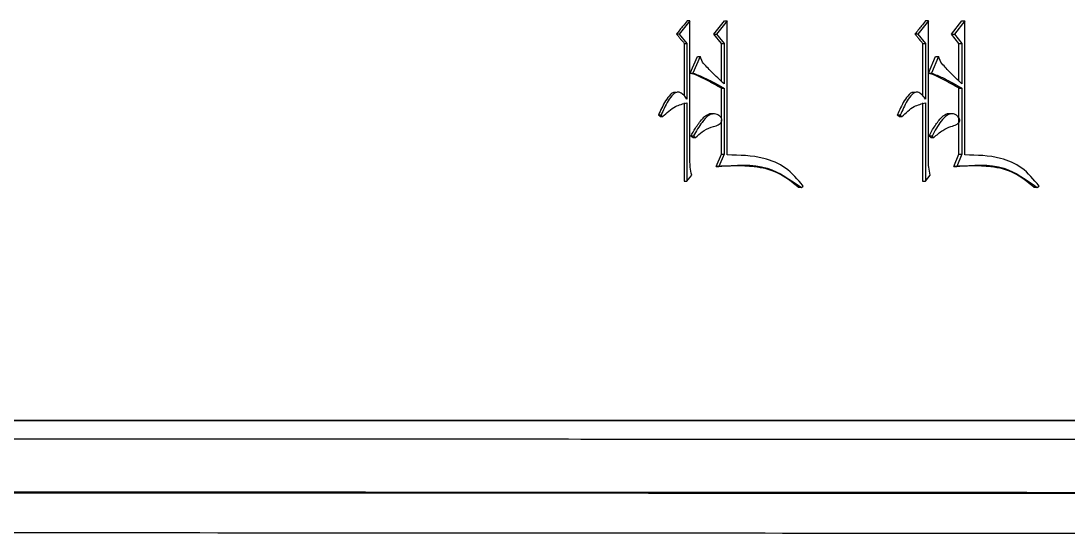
# Model space of a CAD drawing. Header units: millimetres. Extents: x 2642 to 4256, y 821 to 2003.
# Drawn here: x 3246.84 to 3262.49, y 1099.3 to 1107.04 of the extents above; entities that cross this region are included whole.
import ezdxf

# ---------------------------------------------------------------- set-up
doc = ezdxf.new("R2010")
doc.units = ezdxf.units.MM

msp = doc.modelspace()

# ---------------------------------------------------------------- linework, layer by layer
at = {"color": 7, "linetype": 'Continuous', "lineweight": 25}
for p, q in [((3256.836, 1107.037), (3256.674, 1106.842)), ((3256.836, 1107.037), (3256.797, 1107.037)), ((3256.836, 1104.949), (3256.836, 1107.037)), ((3257.192, 1106.842), (3257.353, 1107.037)), ((3257.393, 1107.037), (3257.232, 1106.842)), ((3257.353, 1107.037), (3257.393, 1107.037)), ((3257.393, 1105.036), (3257.393, 1107.037)), ((3260.401, 1107.037), (3260.243, 1106.842)), ((3260.401, 1107.037), (3260.357, 1107.037)), ((3260.401, 1104.949), (3260.401, 1107.037)), ((3260.743, 1106.842), (3260.901, 1107.037)), ((3260.946, 1107.037), (3260.788, 1106.842)), ((3260.901, 1107.037), (3260.946, 1107.037)), ((3260.946, 1105.036), (3260.946, 1107.037)), ((3256.674, 1106.842), (3256.635, 1106.842)), ((3256.674, 1106.842), (3256.791, 1106.702)), ((3257.192, 1106.842), (3257.232, 1106.842)), ((3257.308, 1106.702), (3257.192, 1106.842)), ((3257.232, 1106.842), (3257.348, 1106.702)), ((3260.243, 1106.842), (3260.199, 1106.842)), ((3260.243, 1106.842), (3260.357, 1106.702)), ((3260.743, 1106.842), (3260.788, 1106.842)), ((3260.857, 1106.702), (3260.743, 1106.842)), ((3260.788, 1106.842), (3260.902, 1106.702)), ((3256.752, 1106.702), (3256.791, 1106.702)), ((3256.752, 1106.702), (3256.752, 1105.918)), ((3256.791, 1106.702), (3256.791, 1105.869)), ((3257.308, 1106.702), (3257.348, 1106.702)), ((3257.308, 1106.133), (3257.308, 1106.702)), ((3257.348, 1106.702), (3257.348, 1106.096)), ((3260.314, 1106.702), (3260.357, 1106.702)), ((3260.314, 1106.702), (3260.314, 1105.925)), ((3260.357, 1106.702), (3260.357, 1105.869)), ((3260.857, 1106.702), (3260.902, 1106.702)), ((3260.857, 1106.138), (3260.857, 1106.702)), ((3260.902, 1106.702), (3260.902, 1106.096)), ((3256.842, 1106.258), (3256.95, 1106.507)), ((3256.989, 1106.507), (3256.881, 1106.258)), ((3256.95, 1106.507), (3256.989, 1106.507)), ((3257.025, 1106.42), (3256.989, 1106.507)), ((3260.401, 1106.258), (3260.507, 1106.507)), ((3260.551, 1106.507), (3260.445, 1106.258)), ((3260.507, 1106.507), (3260.551, 1106.507)), ((3260.586, 1106.42), (3260.551, 1106.507)), ((3256.842, 1106.258), (3256.881, 1106.258)), ((3260.401, 1106.258), (3260.445, 1106.258)), ((3257.308, 1106.031), (3257.348, 1106.031)), ((3257.308, 1105.579), (3257.308, 1106.031)), ((3257.348, 1106.031), (3257.348, 1105.047)), ((3260.857, 1106.031), (3260.902, 1106.031)), ((3260.857, 1105.047), (3260.857, 1106.031)), ((3260.902, 1106.031), (3260.902, 1105.047)), ((3256.627, 1105.967), (3256.588, 1105.967)), ((3260.197, 1105.968), (3260.153, 1105.968)), ((3256.752, 1105.815), (3256.752, 1104.646)), ((3256.791, 1105.815), (3256.791, 1104.646)), ((3260.314, 1105.815), (3260.314, 1104.646)), ((3260.357, 1105.815), (3260.357, 1104.646)), ((3256.404, 1105.631), (3256.365, 1105.631)), ((3256.392, 1105.609), (3256.365, 1105.631)), ((3256.392, 1105.609), (3256.431, 1105.609)), ((3256.404, 1105.631), (3256.431, 1105.609)), ((3257.17, 1105.649), (3257.129, 1105.649)), ((3257.308, 1105.047), (3257.308, 1105.558)), ((3259.979, 1105.631), (3259.935, 1105.631)), ((3259.962, 1105.609), (3259.935, 1105.631)), ((3259.962, 1105.609), (3260.005, 1105.609)), ((3259.979, 1105.631), (3260.005, 1105.609)), ((3260.721, 1105.648), (3260.676, 1105.648)), ((3256.89, 1105.317), (3256.851, 1105.317)), ((3256.878, 1105.295), (3256.917, 1105.295)), ((3260.436, 1105.295), (3260.41, 1105.317)), ((3260.454, 1105.317), (3260.481, 1105.295)), ((3257.228, 1104.863), (3257.308, 1105.047)), ((3257.348, 1105.047), (3257.268, 1104.863)), ((3257.308, 1105.047), (3257.348, 1105.047)), ((3260.778, 1104.863), (3260.857, 1105.047)), ((3260.902, 1105.047), (3260.823, 1104.863)), ((3260.857, 1105.047), (3260.902, 1105.047)), ((3256.791, 1104.646), (3256.863, 1104.733)), ((3257.228, 1104.863), (3257.268, 1104.863)), ((3260.357, 1104.646), (3260.428, 1104.733)), ((3260.778, 1104.863), (3260.823, 1104.863)), ((3256.752, 1104.646), (3256.791, 1104.646)), ((3258.502, 1104.549), (3258.529, 1104.571)), ((3260.314, 1104.646), (3260.357, 1104.646)), ((3262.027, 1104.549), (3262.054, 1104.571)), ((3258.502, 1104.549), (3258.46, 1104.549)), ((3262.027, 1104.549), (3261.981, 1104.549))]:
    msp.add_line(p, q, dxfattribs=at)
at = {"color": 7, "linetype": 'Continuous', "lineweight": 25, "flags": 128}
for points in [[(3256.878, 1105.295), (3256.871, 1105.301), (3256.864, 1105.306), (3256.851, 1105.317)], [(3256.89, 1105.317), (3256.897, 1105.312), (3256.907, 1105.303), (3256.917, 1105.295)], [(3260.454, 1105.317), (3260.438, 1105.317), (3260.424, 1105.317), (3260.41, 1105.317)], [(3260.436, 1105.295), (3260.453, 1105.295), (3260.467, 1105.295), (3260.481, 1105.295)]]:
    msp.add_lwpolyline(points, dxfattribs=at)
at = {"color": 7, "linetype": 'Continuous', "lineweight": 25}
for points, knots in [([(3256.797, 1107.037), (3256.776, 1107.012), (3256.739, 1106.967), (3256.685, 1106.902), (3256.652, 1106.862), (3256.635, 1106.842)], [0, 0, 0, 0, 0.384798, 0.692399, 1, 1, 1, 1]), ([(3260.357, 1107.037), (3260.337, 1107.012), (3260.301, 1106.967), (3260.248, 1106.902), (3260.216, 1106.862), (3260.199, 1106.842)], [0, 0, 0, 0, 0.384798, 0.692399, 1, 1, 1, 1]), ([(3256.635, 1106.842), (3256.645, 1106.83), (3256.666, 1106.805), (3256.705, 1106.758), (3256.734, 1106.724), (3256.752, 1106.702)], [0, 0, 0, 0, 0.2664015, 0.5328029, 1, 1, 1, 1]), ([(3260.199, 1106.842), (3260.209, 1106.83), (3260.23, 1106.805), (3260.268, 1106.758), (3260.296, 1106.724), (3260.314, 1106.702)], [0, 0, 0, 0, 0.266401, 0.532803, 1, 1, 1, 1]), ([(3257.348, 1106.096), (3257.316, 1106.126), (3257.252, 1106.186), (3257.141, 1106.291), (3257.068, 1106.372), (3257.025, 1106.42)], [0, 0, 0, 0, 0.28957, 0.579171, 1, 1, 1, 1]), ([(3260.902, 1106.096), (3260.87, 1106.126), (3260.807, 1106.186), (3260.699, 1106.291), (3260.628, 1106.372), (3260.586, 1106.42)], [0, 0, 0, 0, 0.28957, 0.579171, 1, 1, 1, 1]), ([(3257.308, 1106.031), (3257.255, 1106.061), (3257.189, 1106.099), (3257.067, 1106.163), (3256.967, 1106.215), (3256.876, 1106.247), (3256.842, 1106.258)], [0, 0, 0, 0, 0.352069, 0.440085, 0.792293, 1, 1, 1, 1]), ([(3256.881, 1106.258), (3256.938, 1106.237), (3257.024, 1106.205), (3257.109, 1106.161), (3257.143, 1106.144), (3257.157, 1106.137), (3257.17, 1106.13), (3257.182, 1106.123), (3257.191, 1106.119), (3257.197, 1106.115), (3257.204, 1106.112), (3257.211, 1106.108), (3257.217, 1106.104), (3257.226, 1106.1), (3257.232, 1106.096), (3257.239, 1106.092), (3257.246, 1106.089), (3257.253, 1106.085), (3257.261, 1106.08), (3257.268, 1106.077), (3257.276, 1106.072), (3257.283, 1106.068), (3257.289, 1106.064), (3257.296, 1106.061), (3257.303, 1106.057), (3257.311, 1106.052), (3257.318, 1106.048), (3257.326, 1106.044), (3257.333, 1106.04), (3257.341, 1106.035), (3257.345, 1106.033), (3257.348, 1106.031)], [0, 0, 0, 0, 0.353012, 0.528911, 0.550896, 0.572881, 0.61685, 0.638835, 0.649827, 0.671812, 0.682805, 0.693797, 0.715782, 0.726774, 0.748759, 0.759751, 0.770744, 0.792728, 0.803721, 0.825705, 0.836698, 0.858683, 0.869675, 0.880667, 0.902652, 0.913644, 0.935629, 0.946622, 0.968606, 0.979599, 1, 1, 1, 1]), ([(3260.857, 1106.031), (3260.805, 1106.061), (3260.74, 1106.099), (3260.621, 1106.163), (3260.524, 1106.215), (3260.434, 1106.247), (3260.401, 1106.258)], [0, 0, 0, 0, 0.352069, 0.440085, 0.792293, 1, 1, 1, 1]), ([(3260.445, 1106.258), (3260.501, 1106.237), (3260.585, 1106.205), (3260.668, 1106.162), (3260.701, 1106.144), (3260.715, 1106.137), (3260.728, 1106.13), (3260.739, 1106.123), (3260.748, 1106.119), (3260.754, 1106.115), (3260.761, 1106.112), (3260.767, 1106.108), (3260.774, 1106.104), (3260.782, 1106.1), (3260.788, 1106.096), (3260.795, 1106.092), (3260.802, 1106.089), (3260.808, 1106.085), (3260.816, 1106.08), (3260.823, 1106.077), (3260.831, 1106.072), (3260.837, 1106.068), (3260.844, 1106.064), (3260.85, 1106.061), (3260.857, 1106.057), (3260.865, 1106.052), (3260.872, 1106.048), (3260.88, 1106.044), (3260.886, 1106.04), (3260.894, 1106.035), (3260.899, 1106.033), (3260.902, 1106.031)], [0, 0, 0, 0, 0.353012, 0.528911, 0.550896, 0.572881, 0.61685, 0.638835, 0.649827, 0.671812, 0.682805, 0.693797, 0.715782, 0.726774, 0.748759, 0.759751, 0.770744, 0.792728, 0.803721, 0.825706, 0.836698, 0.858683, 0.869675, 0.880667, 0.902652, 0.913645, 0.935629, 0.946622, 0.968606, 0.979599, 1, 1, 1, 1]), ([(3256.791, 1105.869), (3256.777, 1105.889), (3256.748, 1105.929), (3256.701, 1105.965), (3256.66, 1105.975), (3256.623, 1105.97), (3256.567, 1105.927), (3256.487, 1105.813), (3256.437, 1105.703), (3256.404, 1105.631)], [0, 0, 0, 0, 0.120783, 0.237942, 0.284243, 0.33082, 0.424981, 0.62081, 1, 1, 1, 1]), ([(3260.357, 1105.869), (3260.343, 1105.889), (3260.315, 1105.929), (3260.269, 1105.965), (3260.229, 1105.975), (3260.193, 1105.97), (3260.138, 1105.927), (3260.06, 1105.813), (3260.011, 1105.703), (3259.979, 1105.631)], [0, 0, 0, 0, 0.120818, 0.238007, 0.284295, 0.33086, 0.424999, 0.620775, 1, 1, 1, 1]), ([(3256.597, 1105.97), (3256.596, 1105.97), (3256.576, 1105.967), (3256.528, 1105.924), (3256.448, 1105.815), (3256.398, 1105.704), (3256.365, 1105.631)], [0, 0, 0, 0, 0.0072694, 0.1468887, 0.4373793, 1, 1, 1, 1]), ([(3260.162, 1105.97), (3260.161, 1105.97), (3260.142, 1105.967), (3260.095, 1105.924), (3260.016, 1105.815), (3259.967, 1105.704), (3259.935, 1105.631)], [0, 0, 0, 0, 0.007364, 0.146944, 0.437347, 1, 1, 1, 1]), ([(3256.431, 1105.609), (3256.49, 1105.666), (3256.596, 1105.767), (3256.732, 1105.8), (3256.791, 1105.815)], [0, 0, 0, 0, 0.5653913, 1, 1, 1, 1]), ([(3260.005, 1105.609), (3260.063, 1105.666), (3260.166, 1105.767), (3260.3, 1105.8), (3260.357, 1105.815)], [0, 0, 0, 0, 0.565391, 1, 1, 1, 1]), ([(3256.851, 1105.317), (3256.872, 1105.357), (3256.922, 1105.449), (3256.997, 1105.549), (3257.066, 1105.621), (3257.114, 1105.647), (3257.152, 1105.655), (3257.168, 1105.65), (3257.172, 1105.649)], [0, 0, 0, 0, 0.274296, 0.631438, 0.760854, 0.891795, 0.971189, 1, 1, 1, 1]), ([(3256.917, 1105.295), (3256.95, 1105.325), (3257.022, 1105.388), (3257.148, 1105.458), (3257.262, 1105.471), (3257.305, 1105.523), (3257.313, 1105.546), (3257.314, 1105.569), (3257.305, 1105.592), (3257.282, 1105.617), (3257.248, 1105.638), (3257.206, 1105.655), (3257.16, 1105.65), (3257.09, 1105.613), (3256.994, 1105.5), (3256.929, 1105.389), (3256.891, 1105.318), (3256.89, 1105.317)], [0, 0, 0, 0, 0.117809, 0.254848, 0.391031, 0.410857, 0.430654, 0.450876, 0.468611, 0.491916, 0.540003, 0.576761, 0.613939, 0.66464, 0.78945, 0.997759, 1, 1, 1, 1]), ([(3260.41, 1105.317), (3260.438, 1105.37), (3260.493, 1105.471), (3260.574, 1105.577), (3260.639, 1105.633), (3260.68, 1105.652), (3260.711, 1105.654), (3260.725, 1105.649), (3260.727, 1105.648)], [0, 0, 0, 0, 0.360577, 0.697912, 0.810602, 0.899188, 0.988121, 1, 1, 1, 1]), ([(3260.481, 1105.295), (3260.524, 1105.334), (3260.602, 1105.404), (3260.722, 1105.458), (3260.807, 1105.481), (3260.849, 1105.51), (3260.864, 1105.531), (3260.869, 1105.545), (3260.869, 1105.56), (3260.862, 1105.582), (3260.843, 1105.61), (3260.81, 1105.638), (3260.766, 1105.653), (3260.721, 1105.652), (3260.658, 1105.618), (3260.591, 1105.542), (3260.517, 1105.435), (3260.475, 1105.357), (3260.454, 1105.317)], [0, 0, 0, 0, 0.156027, 0.282026, 0.363634, 0.404884, 0.41922, 0.430594, 0.442017, 0.458331, 0.488158, 0.530974, 0.573109, 0.616801, 0.655305, 0.770242, 0.882988, 1, 1, 1, 1]), ([(3258.529, 1104.571), (3258.446, 1104.669), (3258.284, 1104.864), (3257.877, 1105.026), (3257.577, 1105.032), (3257.393, 1105.036)], [0, 0, 0, 0, 0.2878172, 0.565935, 1, 1, 1, 1]), ([(3262.054, 1104.571), (3261.973, 1104.669), (3261.815, 1104.864), (3261.418, 1105.026), (3261.125, 1105.032), (3260.946, 1105.036)], [0, 0, 0, 0, 0.287817, 0.565935, 1, 1, 1, 1]), ([(3256.863, 1104.733), (3256.854, 1104.773), (3256.838, 1104.844), (3256.837, 1104.917), (3256.836, 1104.949)], [0, 0, 0, 0, 0.558835, 1, 1, 1, 1]), ([(3258.46, 1104.549), (3258.361, 1104.631), (3258.163, 1104.792), (3257.728, 1104.884), (3257.417, 1104.871), (3257.228, 1104.863)], [0, 0, 0, 0, 0.284866, 0.563033, 1, 1, 1, 1]), ([(3257.268, 1104.863), (3257.517, 1104.885), (3257.964, 1104.926), (3258.337, 1104.665), (3258.502, 1104.549)], [0, 0, 0, 0, 0.55707, 1, 1, 1, 1]), ([(3260.428, 1104.733), (3260.419, 1104.773), (3260.403, 1104.844), (3260.402, 1104.917), (3260.401, 1104.949)], [0, 0, 0, 0, 0.558835, 1, 1, 1, 1]), ([(3261.981, 1104.549), (3261.884, 1104.631), (3261.691, 1104.792), (3261.267, 1104.884), (3260.964, 1104.871), (3260.778, 1104.863)], [0, 0, 0, 0, 0.284866, 0.563033, 1, 1, 1, 1]), ([(3260.823, 1104.863), (3261.066, 1104.885), (3261.502, 1104.926), (3261.866, 1104.665), (3262.027, 1104.549)], [0, 0, 0, 0, 0.55707, 1, 1, 1, 1]), ([(3279.502, 1101.068), (3278.765, 1101.068), (3277.111, 1101.068), (3273.261, 1101.068), (3269.022, 1101.068), (3263.421, 1101.068), (3257.569, 1101.068), (3251.438, 1101.068), (3245.042, 1101.068), (3241.048, 1101.067), (3238.344, 1101.067)], [0, 0, 0, 0, 0.0675233, 0.1515081, 0.3196482, 0.4036328, 0.5717715, 0.7399066, 0.8238912, 1, 1, 1, 1]), ([(3238.452, 1101.067), (3239.099, 1101.067), (3242.334, 1101.068), (3248.086, 1101.068), (3254.286, 1101.068), (3260.295, 1101.068), (3264.934, 1101.068), (3270.472, 1101.068), (3274.68, 1101.068), (3279.615, 1101.068), (3284.212, 1101.068), (3288.307, 1101.068), (3291.989, 1101.068), (3294.597, 1101.068), (3297.408, 1101.068), (3299.278, 1101.068), (3301.306, 1101.068), (3302.062, 1101.068), (3302.591, 1101.068)], [0, 0, 0, 0, 0.020124, 0.100733, 0.181328, 0.221587, 0.302184, 0.342442, 0.423039, 0.463298, 0.543894, 0.624491, 0.664749, 0.745346, 0.785604, 0.8662, 0.906458, 1, 1, 1, 1]), ([(3231.313, 1100.799), (3232.586, 1100.799), (3234.912, 1100.799), (3238.276, 1100.799), (3241.409, 1100.798), (3244.525, 1100.798), (3247.619, 1100.797), (3250.684, 1100.796), (3253.716, 1100.794), (3257.97, 1100.792), (3263.51, 1100.789), (3270.254, 1100.784), (3276.981, 1100.777), (3282.702, 1100.77), (3287.423, 1100.762), (3291.226, 1100.755), (3294.66, 1100.746), (3297.618, 1100.737), (3300.072, 1100.728), (3301.117, 1100.721), (3301.649, 1100.717)], [0, 0, 0, 0, 0.037781, 0.069081, 0.100468, 0.131943, 0.163506, 0.195157, 0.226895, 0.258722, 0.330934, 0.408983, 0.49287, 0.582593, 0.645672, 0.711347, 0.779618, 0.850484, 0.923944, 1, 1, 1, 1]), ([(3302.405, 1099.918), (3301.905, 1099.921), (3300.919, 1099.928), (3298.639, 1099.937), (3295.878, 1099.946), (3292.65, 1099.954), (3289.039, 1099.961), (3284.493, 1099.969), (3278.89, 1099.977), (3272.171, 1099.984), (3265.269, 1099.99), (3258.339, 1099.994), (3251.515, 1099.997), (3244.905, 1100), (3238.595, 1100.001), (3234.091, 1100.001), (3231.708, 1100.001), (3231.313, 1100.001)], [0, 0, 0, 0, 0.07139, 0.140843, 0.208359, 0.273937, 0.337578, 0.399281, 0.488173, 0.572709, 0.652888, 0.72871, 0.800173, 0.867277, 0.930021, 0.988406, 1, 1, 1, 1]), ([(3302.942, 1099.904), (3302.217, 1099.909), (3300.767, 1099.918), (3296.977, 1099.931), (3292.079, 1099.943), (3286.038, 1099.954), (3278.99, 1099.963), (3271.047, 1099.972), (3262.348, 1099.978), (3253.041, 1099.984), (3244.599, 1099.986), (3237.319, 1099.988), (3233.315, 1099.988), (3231.313, 1099.988)], [0, 0, 0, 0, 0.0981345, 0.196269, 0.2944034, 0.3925379, 0.4906723, 0.5888066, 0.686941, 0.7850753, 0.8832097, 0.9416048, 1, 1, 1, 1]), ([(3212.926, 1099.396), (3215.951, 1099.397), (3221.987, 1099.399), (3231.141, 1099.399), (3240.182, 1099.398), (3249.01, 1099.395), (3257.502, 1099.39), (3264.346, 1099.385), (3269.804, 1099.38), (3274.156, 1099.375), (3278.614, 1099.37), (3283.093, 1099.363), (3287.227, 1099.356), (3290.967, 1099.348), (3294.285, 1099.34), (3297.321, 1099.331), (3299.973, 1099.321), (3302.208, 1099.311), (3303.186, 1099.303), (3303.685, 1099.299)], [0, 0, 0, 0, 0.074691, 0.149062, 0.223115, 0.296848, 0.370262, 0.443356, 0.483243, 0.526636, 0.573536, 0.623941, 0.677851, 0.725458, 0.775499, 0.827974, 0.882883, 0.940225, 1, 1, 1, 1])]:
    msp.add_open_spline(points, degree=3, knots=knots, dxfattribs=at)

doc.saveas('drawing.dxf')
